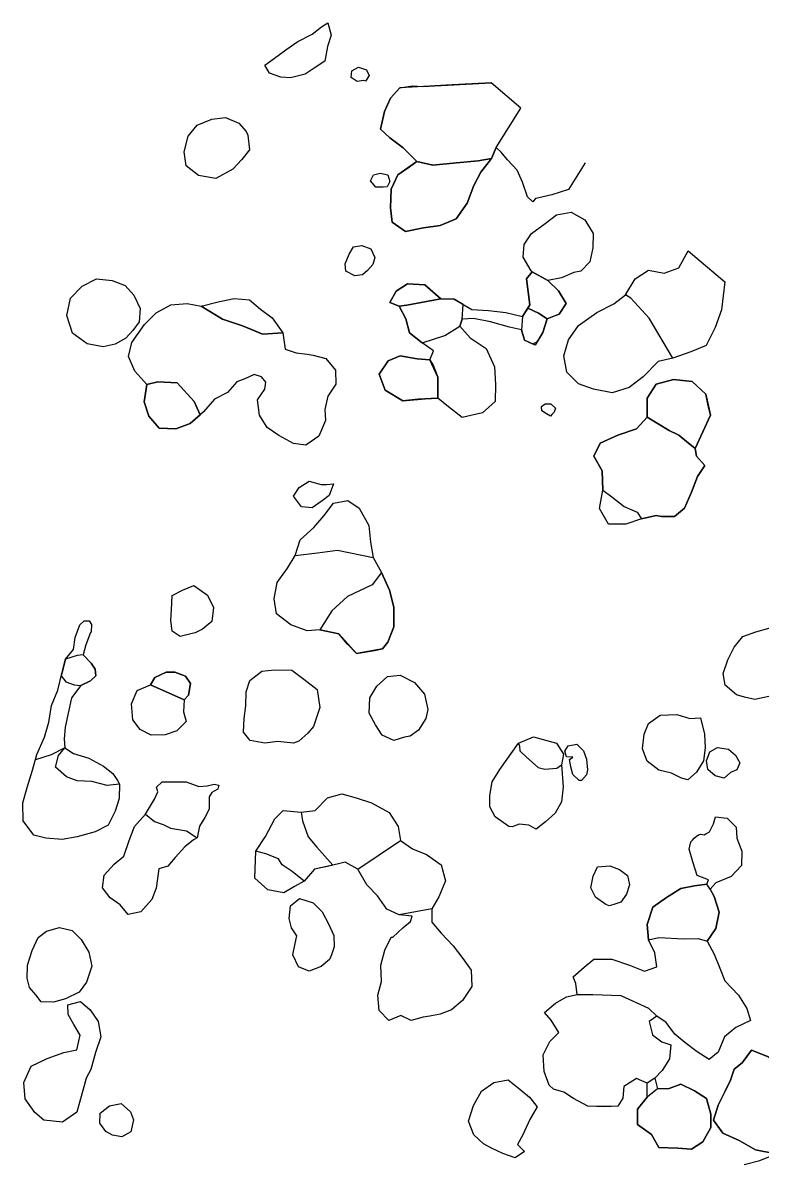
# Model space of a CAD drawing. Header units: metres. Extents: x 4462694 to 4462795, y 5794005 to 5794153.
# Drawn here: x 4462748.64 to 4462763.25, y 5794130.51 to 5794153 of the extents above; entities that cross this region are included whole.
import ezdxf

# ---------------------------------------------------------------- set-up
doc = ezdxf.new("R2010")
doc.units = ezdxf.units.M
doc.layers.add('Befunde', color=7, linetype='Continuous')

msp = doc.modelspace()

# ---------------------------------------------------------------- linework, layer by layer
at = {"layer": 'Befunde'}
for points, elevation in [([(4462757.895, 5794151.817), (4462757.124, 5794151.775), (4462756.68, 5794151.751), (4462756.091, 5794151.718), (4462755.904, 5794151.512), (4462755.791, 5794151.248), (4462755.706, 5794150.9), (4462755.894, 5794150.733), (4462756.157, 5794150.532), (4462756.429, 5794150.262), (4462756.746, 5794150.189), (4462757.212, 5794150.236), (4462757.639, 5794150.275), (4462757.903, 5794150.32), (4462757.996, 5794150.538), (4462758.484, 5794151.315)], 52.206), ([(4462756.429, 5794150.262), (4462756.054, 5794149.997), (4462755.922, 5794149.718), (4462755.908, 5794149.35), (4462755.94, 5794149.066), (4462756.202, 5794148.882), (4462756.56, 5794148.949), (4462756.888, 5794148.998), (4462757.203, 5794149.128), (4462757.422, 5794149.436), (4462757.554, 5794149.791), (4462757.693, 5794150.051), (4462757.903, 5794150.32), (4462757.639, 5794150.275), (4462757.212, 5794150.236), (4462756.746, 5794150.189)], 51.847), ([(4462761.02, 5794147.166), (4462760.657, 5794147.561), (4462760.548, 5794147.628), (4462760.742, 5794147.942), (4462761.008, 5794148.114), (4462761.315, 5794148.058), (4462761.606, 5794148.163), (4462761.789, 5794148.5), (4462762.513, 5794147.883), (4462762.448, 5794147.332), (4462762.32, 5794146.982), (4462762.144, 5794146.624), (4462761.841, 5794146.5), (4462761.483, 5794146.373)], 51.822), ([(4462758.62, 5794147.362), (4462758.831, 5794147.265), (4462759.005, 5794147.152), (4462759.117, 5794147.197), (4462759.239, 5794147.246), (4462759.379, 5794147.457), (4462759.228, 5794147.709), (4462759.015, 5794147.912), (4462758.706, 5794148.08), (4462758.706, 5794148.08), (4462758.597, 5794147.941), (4462758.663, 5794147.429)], 51.799), ([(4462756.078, 5794147.407), (4462756.23, 5794147.424), (4462756.23, 5794147.424), (4462756.898, 5794147.549), (4462756.584, 5794147.825), (4462756.242, 5794147.842), (4462756.016, 5794147.697), (4462755.892, 5794147.473)], 51.778), ([(4462752.165, 5794147.406), (4462752.502, 5794147.49), (4462752.815, 5794147.555), (4462753.122, 5794147.529), (4462753.334, 5794147.346), (4462753.57, 5794147.172), (4462753.781, 5794146.879), (4462753.378, 5794146.85), (4462753.193, 5794146.928), (4462752.981, 5794147.016), (4462752.585, 5794147.15)], 51.688), ([(4462756.529, 5794146.677), (4462756.98, 5794146.825), (4462757.275, 5794147.011), (4462757.32, 5794147.145), (4462757.345, 5794147.437), (4462757.164, 5794147.545), (4462756.898, 5794147.549), (4462756.23, 5794147.424), (4462756.23, 5794147.424), (4462756.078, 5794147.407), (4462756.212, 5794147.152), (4462756.285, 5794146.874)], 51.787), ([(4462758.517, 5794147.198), (4462758.495, 5794146.939), (4462758.555, 5794146.732), (4462758.71, 5794146.66), (4462758.762, 5794146.677), (4462758.799, 5794146.692), (4462758.842, 5794146.76), (4462758.918, 5794146.884), (4462759.005, 5794147.152), (4462758.831, 5794147.265), (4462758.62, 5794147.362), (4462758.517, 5794147.198)], 51.799), ([(4462756.681, 5794146.341), (4462756.431, 5794146.366), (4462756.098, 5794146.424), (4462755.859, 5794146.322), (4462755.681, 5794146.059), (4462755.804, 5794145.743), (4462756.15, 5794145.533), (4462756.591, 5794145.575), (4462756.844, 5794145.588), (4462756.84, 5794145.803), (4462756.84, 5794146.002)], 51.771), ([(4462751.094, 5794145.856), (4462751.041, 5794145.513), (4462751.132, 5794145.228), (4462751.335, 5794144.992), (4462751.666, 5794144.979), (4462751.944, 5794145.085), (4462752.142, 5794145.256), (4462752.026, 5794145.519), (4462751.69, 5794145.886), (4462751.31, 5794145.909)], 51.688), ([(4462760.979, 5794145.213), (4462761.413, 5794144.95), (4462761.519, 5794144.898), (4462761.607, 5794144.855), (4462761.756, 5794144.73), (4462761.926, 5794144.59), (4462761.926, 5794144.59), (4462761.926, 5794144.59), (4462762.228, 5794145.252), (4462762.181, 5794145.465), (4462762.138, 5794145.665), (4462761.869, 5794145.917), (4462761.502, 5794145.954), (4462761.154, 5794145.865), (4462760.98, 5794145.586)], 51.718), ([(4462760.865, 5794143.204), (4462761.158, 5794143.27), (4462761.263, 5794143.25), (4462761.517, 5794143.25), (4462761.715, 5794143.413), (4462761.856, 5794143.725), (4462761.975, 5794144.036), (4462762.119, 5794144.252), (4462761.955, 5794144.44), (4462761.926, 5794144.59), (4462761.756, 5794144.73), (4462761.607, 5794144.855), (4462761.413, 5794144.95), (4462760.979, 5794145.213), (4462760.979, 5794145.213), (4462760.766, 5794144.98), (4462760.402, 5794144.853), (4462760.051, 5794144.697), (4462759.926, 5794144.437), (4462760.089, 5794144.15), (4462760.106, 5794143.765), (4462760.279, 5794143.633), (4462760.527, 5794143.447), (4462760.784, 5794143.332)], 51.718), ([(4462755.057, 5794141.667), (4462755.057, 5794141.667), (4462754.748, 5794141.385), (4462754.512, 5794141.011), (4462754.26, 5794140.989), (4462753.939, 5794141.104), (4462753.651, 5794141.321), (4462753.607, 5794141.619), (4462753.665, 5794141.945), (4462753.869, 5794142.228), (4462754.023, 5794142.479), (4462754.461, 5794142.531), (4462754.86, 5794142.579), (4462755.566, 5794142.435), (4462755.73, 5794142.141), (4462755.546, 5794141.895)], 51.742), ([(4462754.512, 5794141.011), (4462754.886, 5794140.932), (4462755.233, 5794140.537), (4462755.588, 5794140.602), (4462755.746, 5794140.631), (4462755.857, 5794140.766), (4462755.975, 5794141.068), (4462755.97, 5794141.458), (4462755.889, 5794141.795), (4462755.73, 5794142.141), (4462755.546, 5794141.895), (4462755.057, 5794141.667), (4462754.748, 5794141.385)], 51.74), ([(4462749.83, 5794140.516), (4462749.717, 5794140.5), (4462749.485, 5794140.429), (4462749.463, 5794140.346), (4462749.417, 5794140.174), (4462749.4, 5794140.101), (4462749.491, 5794139.98), (4462749.657, 5794139.92), (4462749.785, 5794139.907), (4462749.978, 5794140.003), (4462750.086, 5794140.101), (4462750.07, 5794140.231), (4462749.99, 5794140.349)], 51.834), ([(4462754.451, 5794136.711), (4462754.764, 5794136.355), (4462754.405, 5794136.279), (4462754.201, 5794136.043), (4462753.96, 5794136.232), (4462753.763, 5794136.367), (4462753.693, 5794136.482), (4462753.445, 5794136.581), (4462753.246, 5794136.633), (4462753.434, 5794136.924), (4462753.622, 5794137.27), (4462753.785, 5794137.439), (4462754.141, 5794137.407), (4462754.168, 5794137.235), (4462754.278, 5794136.917)], 51.742), ([(4462756.101, 5794136.847), (4462756.338, 5794136.681), (4462756.616, 5794136.567), (4462756.906, 5794136.362), (4462756.996, 5794136.047), (4462756.862, 5794135.732), (4462756.725, 5794135.492), (4462756.079, 5794135.375), (4462755.834, 5794135.486), (4462755.652, 5794135.75), (4462755.439, 5794135.971), (4462755.26, 5794136.279)], 51.718), ([(4462762.166, 5794134.858), (4462762.334, 5794135.107), (4462762.403, 5794135.432), (4462762.306, 5794135.737), (4462762.227, 5794135.882), (4462762.159, 5794135.979), (4462761.916, 5794135.95), (4462761.641, 5794135.895), (4462761.361, 5794135.72), (4462761.091, 5794135.526), (4462760.978, 5794135.188), (4462761.007, 5794134.881), (4462761.211, 5794134.925), (4462761.706, 5794134.905), (4462761.989, 5794134.908)], -0.008), ([(4462761.002, 5794133.53), (4462761.172, 5794133.377), (4462761.02, 5794133.268), (4462761.087, 5794133.007), (4462761.269, 5794132.867), (4462761.446, 5794132.807), (4462761.423, 5794132.531), (4462761.275, 5794132.3), (4462761.128, 5794132.151), (4462760.979, 5794132.048), (4462760.769, 5794132.14), (4462760.515, 5794131.985), (4462760.497, 5794131.756), (4462760.401, 5794131.593), (4462760.067, 5794131.586), (4462759.807, 5794131.596), (4462759.522, 5794131.748), (4462759.33, 5794131.871), (4462759.131, 5794131.93), (4462759.045, 5794132.008), (4462758.943, 5794132.281), (4462758.924, 5794132.61), (4462759.055, 5794132.875), (4462759.23, 5794133.054), (4462759.081, 5794133.297), (4462758.95, 5794133.449), (4462759.17, 5794133.629), (4462759.385, 5794133.757), (4462759.598, 5794133.8), (4462759.902, 5794133.802), (4462760.459, 5794133.78)], -0.008), ([(4462764.179, 5794130.829), (4462764.208, 5794131.161), (4462764.227, 5794131.441), (4462764.254, 5794131.805), (4462764.232, 5794132.005), (4462764.059, 5794132.15), (4462763.858, 5794132.245), (4462763.619, 5794132.37), (4462763.359, 5794132.579), (4462763.041, 5794132.699), (4462762.857, 5794132.45), (4462762.699, 5794132.326), (4462762.627, 5794132.109), (4462762.522, 5794131.889), (4462762.381, 5794131.615), (4462762.287, 5794131.321), (4462762.476, 5794131.064), (4462762.797, 5794130.915), (4462763.118, 5794130.735), (4462763.487, 5794130.663), (4462763.665, 5794130.671), (4462763.955, 5794130.712)], 51.597), ([(4462761.18, 5794131.937), (4462760.978, 5794131.774), (4462760.786, 5794131.533), (4462760.787, 5794131.235), (4462761.064, 5794131.037), (4462761.211, 5794130.777), (4462761.584, 5794130.763), (4462761.854, 5794130.744), (4462762.081, 5794130.893), (4462762.237, 5794131.173), (4462762.239, 5794131.435), (4462762.149, 5794131.745), (4462761.915, 5794131.9), (4462761.643, 5794132.03), (4462761.411, 5794131.943)], 51.611)]:
    msp.add_lwpolyline(points, close=True, dxfattribs=dict(at, elevation=elevation))
for points, elevation in [([(4462752.165, 5794147.406), (4462752.585, 5794147.15), (4462752.981, 5794147.016), (4462753.378, 5794146.85), (4462753.781, 5794146.879)], 51.701), ([(4462756.681, 5794146.341), (4462756.75, 5794146.236), (4462756.84, 5794146.002), (4462756.84, 5794145.803), (4462756.844, 5794145.588)], 51.771), ([(4462751.094, 5794145.856), (4462751.31, 5794145.909), (4462751.69, 5794145.886), (4462752.026, 5794145.519), (4462752.026, 5794145.519), (4462752.142, 5794145.256)], 51.714), ([(4462760.979, 5794145.213), (4462760.979, 5794145.213), (4462761.413, 5794144.95), (4462761.607, 5794144.855), (4462761.926, 5794144.59)], 51.799), ([(4462751.832, 5794139.627), (4462751.915, 5794139.717), (4462751.915, 5794139.717), (4462751.953, 5794139.946), (4462751.858, 5794140.093), (4462751.644, 5794140.173), (4462751.474, 5794140.173), (4462751.246, 5794140.068), (4462751.161, 5794139.921)], 51.786), ([(4462751.161, 5794139.921), (4462751.246, 5794140.068), (4462751.474, 5794140.173), (4462751.644, 5794140.173), (4462751.858, 5794140.093), (4462751.953, 5794139.946), (4462751.915, 5794139.717), (4462751.832, 5794139.627), (4462751.832, 5794139.627), (4462751.161, 5794139.921)], 51.786), ([(4462758.437, 5794138.766), (4462758.454, 5794138.706), (4462758.46, 5794138.617), (4462758.596, 5794138.49), (4462758.825, 5794138.29), (4462758.958, 5794138.252), (4462759.192, 5794138.276), (4462759.287, 5794138.341)], 51.725), ([(4462749.471, 5794138.679), (4462749.197, 5794138.535), (4462748.892, 5794138.442)], 51.78), ([(4462750.549, 5794137.96), (4462750.31, 5794137.933), (4462750.001, 5794138.01), (4462749.714, 5794138.026), (4462749.502, 5794138.104), (4462749.283, 5794138.294), (4462749.348, 5794138.525), (4462749.471, 5794138.679)], 51.78), ([(4462751.067, 5794137.363), (4462751.241, 5794137.221), (4462751.415, 5794137.159), (4462751.558, 5794137.092), (4462751.876, 5794137.033), (4462752.087, 5794136.901)], 51.779)]:
    msp.add_lwpolyline(points, dxfattribs=dict(at, elevation=elevation))
for points in [[(4462754.667, 5794153.004, 51.906), (4462754.733, 5794152.759, 51.891), (4462754.664, 5794152.538, 51.891), (4462754.606, 5794152.247, 51.851), (4462754.396, 5794152.104, 51.855), (4462754.219, 5794151.986, 51.866), (4462753.933, 5794151.915, 51.849), (4462753.738, 5794151.926, 51.857), (4462753.518, 5794152.011, 51.866), (4462753.426, 5794152.169, 51.885), (4462753.615, 5794152.304, 51.889), (4462753.836, 5794152.467, 51.899), (4462754.075, 5794152.632, 51.899), (4462754.357, 5794152.776, 51.899), (4462754.54, 5794152.922, 51.899)], [(4462755.377, 5794151.861, 51.827), (4462755.248, 5794151.844, 51.827), (4462755.131, 5794151.922, 51.845), (4462755.141, 5794152.053, 51.845), (4462755.275, 5794152.128, 51.863), (4462755.429, 5794152.072, 51.848), (4462755.483, 5794151.964, 51.831), (4462755.415, 5794151.851, 51.831)], [(4462753.084, 5794150.783, 51.827), (4462753.119, 5794150.494, 51.829), (4462752.968, 5794150.304, 51.825), (4462752.79, 5794150.108, 51.835), (4462752.452, 5794149.928, 51.811), (4462752.112, 5794149.988, 51.811), (4462751.869, 5794150.18, 51.81), (4462751.829, 5794150.454, 51.81), (4462751.905, 5794150.764, 51.856), (4462752.084, 5794150.98, 51.85), (4462752.378, 5794151.1, 51.866), (4462752.648, 5794151.13, 51.88), (4462752.909, 5794151.017, 51.865), (4462753.057, 5794150.858, 51.84)], [(4462755.764, 5794149.755, 51.821), (4462755.618, 5794149.757, 51.821), (4462755.511, 5794149.883, 51.802), (4462755.572, 5794150.002, 51.823), (4462755.705, 5794150.034, 51.824), (4462755.853, 5794149.998, 51.824), (4462755.896, 5794149.867, 51.849), (4462755.839, 5794149.759, 51.85)], [(4462759.531, 5794148.07, 51.8), (4462759.288, 5794147.964, 51.787), (4462759.015, 5794147.912, 51.787), (4462758.706, 5794148.08, 51.799), (4462758.687, 5794148.1, 51.788), (4462758.531, 5794148.37, 51.782), (4462758.545, 5794148.625, 51.781), (4462758.695, 5794148.841, 51.784), (4462758.964, 5794149.04, 51.783), (4462759.188, 5794149.211, 51.817), (4462759.478, 5794149.259, 51.817), (4462759.748, 5794149.111, 51.796), (4462759.911, 5794148.837, 51.797), (4462759.902, 5794148.557, 51.811), (4462759.845, 5794148.281, 51.77), (4462759.67, 5794148.094, 51.785)], [(4462759.531, 5794148.07, 51.8), (4462759.288, 5794147.964, 51.787), (4462759.015, 5794147.912, 51.787), (4462758.706, 5794148.08, 51.799), (4462758.687, 5794148.1, 51.788), (4462758.531, 5794148.37, 51.782), (4462758.545, 5794148.625, 51.781), (4462758.695, 5794148.841, 51.784), (4462758.964, 5794149.04, 51.783), (4462759.188, 5794149.211, 51.817), (4462759.478, 5794149.259, 51.817), (4462759.748, 5794149.111, 51.796), (4462759.911, 5794148.837, 51.797), (4462759.902, 5794148.557, 51.811), (4462759.845, 5794148.281, 51.77), (4462759.67, 5794148.094, 51.785)], [(4462755.35, 5794148.022, 51.785), (4462755.2, 5794148.002, 51.802), (4462755.023, 5794148.095, 51.79), (4462755.01, 5794148.241, 51.812), (4462755.089, 5794148.428, 51.809), (4462755.176, 5794148.573, 51.792), (4462755.337, 5794148.6, 51.774), (4462755.517, 5794148.538, 51.791), (4462755.598, 5794148.364, 51.792), (4462755.56, 5794148.225, 51.781), (4462755.453, 5794148.11, 51.818)], [(4462750.677, 5794146.774, 51.697), (4462750.463, 5794146.654, 51.697), (4462750.228, 5794146.599, 51.697), (4462749.914, 5794146.661, 51.733), (4462749.623, 5794146.869, 51.732), (4462749.511, 5794147.22, 51.73), (4462749.582, 5794147.562, 51.739), (4462749.811, 5794147.8, 51.767), (4462750.096, 5794147.945, 51.764), (4462750.405, 5794147.91, 51.736), (4462750.664, 5794147.812, 51.729), (4462750.837, 5794147.619, 51.73), (4462750.959, 5794147.359, 51.67), (4462750.94, 5794147.095, 51.688), (4462750.811, 5794146.922, 51.7)], [(4462759.015, 5794147.912, 51.787), (4462759.228, 5794147.709, 51.779), (4462759.379, 5794147.457, 51.81), (4462759.239, 5794147.246, 51.796), (4462759.005, 5794147.152, 51.796), (4462758.918, 5794146.884, 51.797), (4462758.764, 5794146.635, 51.798), (4462758.555, 5794146.732, 51.797), (4462758.495, 5794146.939, 51.799), (4462758.261, 5794146.992, 51.799), (4462757.884, 5794147.096, 51.799), (4462757.547, 5794147.158, 51.795), (4462757.32, 5794147.145, 51.781), (4462757.275, 5794147.011, 51.793), (4462757.482, 5794146.779, 51.798), (4462757.794, 5794146.568, 51.791), (4462757.96, 5794146.203, 51.794), (4462757.984, 5794145.853, 51.796), (4462757.974, 5794145.517, 51.811), (4462757.725, 5794145.297, 51.823), (4462757.322, 5794145.204, 51.8), (4462757.053, 5794145.417, 51.768), (4462756.844, 5794145.588, 51.76), (4462756.453, 5794145.569, 51.771), (4462756.15, 5794145.533, 51.766), (4462755.804, 5794145.743, 51.783), (4462755.681, 5794146.059, 51.759), (4462755.859, 5794146.322, 51.776), (4462756.098, 5794146.424, 51.787), (4462756.431, 5794146.366, 51.788), (4462756.681, 5794146.341, 51.771), (4462756.756, 5794146.524, 51.801), (4462756.529, 5794146.677, 51.787), (4462756.285, 5794146.874, 51.793), (4462756.212, 5794147.152, 51.799), (4462756.078, 5794147.407, 51.798), (4462755.892, 5794147.473, 51.8), (4462756.016, 5794147.697, 51.8), (4462756.242, 5794147.842, 51.789), (4462756.584, 5794147.825, 51.792), (4462756.898, 5794147.549, 51.778), (4462757.164, 5794147.545, 51.753), (4462757.516, 5794147.335, 51.773), (4462757.845, 5794147.319, 51.777), (4462758.185, 5794147.279, 51.799), (4462758.517, 5794147.198, 51.799), (4462758.663, 5794147.429, 51.813), (4462758.597, 5794147.941, 51.798), (4462758.706, 5794148.08, 51.787)], [(4462754.376, 5794146.438, 51.729), (4462754.626, 5794146.367, 51.753), (4462754.819, 5794146.141, 51.695), (4462754.823, 5794145.862, 51.719), (4462754.666, 5794145.626, 51.732), (4462754.608, 5794145.364, 51.719), (4462754.623, 5794145.143, 51.717), (4462754.489, 5794144.837, 51.705), (4462754.236, 5794144.656, 51.683), (4462753.99, 5794144.691, 51.669), (4462753.699, 5794144.849, 51.697), (4462753.469, 5794145.006, 51.695), (4462753.318, 5794145.25, 51.703), (4462753.279, 5794145.552, 51.706), (4462753.421, 5794145.765, 51.694), (4462753.44, 5794145.904, 51.693), (4462753.355, 5794146.007, 51.71), (4462753.211, 5794146.056, 51.688), (4462753.026, 5794145.967, 51.659), (4462752.871, 5794145.909, 51.652), (4462752.687, 5794145.7, 51.686), (4462752.425, 5794145.563, 51.697), (4462752.208, 5794145.313, 51.727), (4462751.944, 5794145.085, 51.713), (4462751.666, 5794144.979, 51.713), (4462751.335, 5794144.992, 51.707), (4462751.132, 5794145.228, 51.704), (4462751.041, 5794145.513, 51.71), (4462751.094, 5794145.856, 51.714), (4462750.856, 5794146.116, 51.712), (4462750.727, 5794146.41, 51.694), (4462750.795, 5794146.685, 51.693), (4462751.042, 5794147.039, 51.692), (4462751.277, 5794147.273, 51.681), (4462751.566, 5794147.432, 51.681), (4462751.889, 5794147.455, 51.681), (4462752.165, 5794147.406, 51.695), (4462752.502, 5794147.49, 51.709), (4462752.815, 5794147.555, 51.709), (4462753.122, 5794147.529, 51.726), (4462753.334, 5794147.346, 51.728), (4462753.57, 5794147.172, 51.727), (4462753.781, 5794146.879, 51.7), (4462753.826, 5794146.555, 51.713), (4462754.043, 5794146.48, 51.718), (4462754.261, 5794146.453, 51.734)], [(4462761.158, 5794143.27, 51.747), (4462760.865, 5794143.204, 51.718), (4462760.558, 5794143.096, 51.737), (4462760.214, 5794143.099, 51.786), (4462760.035, 5794143.406, 51.804), (4462760.106, 5794143.765, 51.802), (4462760.089, 5794144.15, 51.773), (4462759.926, 5794144.437, 51.819), (4462760.051, 5794144.697, 51.819), (4462760.402, 5794144.853, 51.813), (4462760.766, 5794144.98, 51.813), (4462760.979, 5794145.213, 51.799), (4462760.98, 5794145.586, 51.796), (4462761.154, 5794145.865, 51.808), (4462761.502, 5794145.954, 51.818), (4462761.869, 5794145.917, 51.794), (4462762.138, 5794145.665, 51.795), (4462762.228, 5794145.252, 51.778), (4462761.926, 5794144.59, 51.776), (4462761.926, 5794144.59, 51.776), (4462761.955, 5794144.44, 51.766), (4462762.119, 5794144.252, 51.748), (4462761.975, 5794144.036, 51.75), (4462761.856, 5794143.725, 51.767), (4462761.715, 5794143.413, 51.769), (4462761.517, 5794143.25, 51.779), (4462761.263, 5794143.25, 51.773)], [(4462759.066, 5794145.233, 51.805), (4462758.992, 5794145.274, 51.798), (4462758.896, 5794145.335, 51.798), (4462758.891, 5794145.419, 51.806), (4462758.966, 5794145.472, 51.79), (4462759.072, 5794145.474, 51.807), (4462759.167, 5794145.391, 51.819), (4462759.14, 5794145.307, 51.82), (4462759.097, 5794145.263, 51.82)], [(4462754.783, 5794143.891, 51.686), (4462754.694, 5794143.665, 51.718), (4462754.559, 5794143.554, 51.732), (4462754.357, 5794143.418, 51.69), (4462754.147, 5794143.44, 51.706), (4462753.992, 5794143.649, 51.686), (4462754.102, 5794143.818, 51.66), (4462754.298, 5794143.947, 51.669), (4462754.537, 5794143.88, 51.692), (4462754.642, 5794143.879, 51.709)], [(4462755.746, 5794140.631, 51.698), (4462755.233, 5794140.537, 51.701), (4462755.055, 5794140.726, 51.719), (4462754.886, 5794140.932, 51.741), (4462754.512, 5794141.011, 51.74), (4462754.26, 5794140.989, 51.737), (4462753.939, 5794141.104, 51.719), (4462753.651, 5794141.321, 51.728), (4462753.607, 5794141.619, 51.741), (4462753.665, 5794141.945, 51.739), (4462753.869, 5794142.228, 51.759), (4462754.023, 5794142.479, 51.777), (4462754.124, 5794142.784, 51.791), (4462754.391, 5794143.033, 51.749), (4462754.595, 5794143.267, 51.721), (4462754.779, 5794143.512, 51.719), (4462755.066, 5794143.563, 51.737), (4462755.284, 5794143.413, 51.717), (4462755.477, 5794143.072, 51.737), (4462755.51, 5794142.738, 51.73), (4462755.566, 5794142.435, 51.722), (4462755.73, 5794142.141, 51.745), (4462755.889, 5794141.795, 51.758), (4462755.97, 5794141.458, 51.736), (4462755.975, 5794141.068, 51.732), (4462755.857, 5794140.766, 51.739)], [(4462751.959, 5794140.929, 51.821), (4462751.75, 5794140.879, 51.831), (4462751.591, 5794140.98, 51.852), (4462751.563, 5794141.2, 51.852), (4462751.581, 5794141.405, 51.852), (4462751.59, 5794141.686, 51.84), (4462751.794, 5794141.794, 51.797), (4462752.02, 5794141.882, 51.764), (4462752.293, 5794141.69, 51.74), (4462752.406, 5794141.446, 51.745), (4462752.375, 5794141.174, 51.745), (4462752.189, 5794141.018, 51.774), (4462752.047, 5794140.947, 51.822)], [(4462750.549, 5794137.96, 51.78), (4462750.546, 5794137.677, 51.822), (4462750.468, 5794137.427, 51.827), (4462750.327, 5794137.146, 51.81), (4462750.067, 5794137.014, 51.806), (4462749.717, 5794136.915, 51.8), (4462749.416, 5794136.863, 51.781), (4462749.098, 5794136.892, 51.796), (4462748.856, 5794136.949, 51.803), (4462748.646, 5794137.233, 51.791), (4462748.639, 5794137.59, 51.792), (4462748.725, 5794137.892, 51.792), (4462748.834, 5794138.234, 51.794), (4462748.919, 5794138.542, 51.822), (4462749.066, 5794138.884, 51.867), (4462749.154, 5794139.184, 51.851), (4462749.206, 5794139.512, 51.855), (4462749.334, 5794139.815, 51.863), (4462749.417, 5794140.174, 51.822), (4462749.485, 5794140.429, 51.833), (4462749.643, 5794140.621, 51.816), (4462749.676, 5794140.858, 51.827), (4462749.765, 5794141.107, 51.841), (4462749.853, 5794141.186, 51.842), (4462749.951, 5794141.188, 51.853), (4462749.998, 5794141.116, 51.855), (4462749.991, 5794140.961, 51.839), (4462749.977, 5794140.958, 51.839), (4462749.885, 5794140.714, 51.832), (4462749.83, 5794140.516, 51.834), (4462749.99, 5794140.349, 51.816), (4462750.07, 5794140.231, 51.852), (4462750.086, 5794140.101, 51.852), (4462749.978, 5794140.003, 51.859), (4462749.785, 5794139.907, 51.844), (4462749.599, 5794139.667, 51.844), (4462749.551, 5794139.418, 51.848), (4462749.479, 5794139.082, 51.815), (4462749.457, 5794138.857, 51.847), (4462749.471, 5794138.679, 51.839), (4462749.639, 5794138.565, 51.825), (4462749.946, 5794138.473, 51.826), (4462750.232, 5794138.317, 51.822), (4462750.419, 5794138.168, 51.812), (4462750.509, 5794138.033, 51.803)], [(4462762.747, 5794139.721, 51.718), (4462762.523, 5794139.915, 51.732), (4462762.481, 5794140.144, 51.736), (4462762.576, 5794140.413, 51.734), (4462762.699, 5794140.668, 51.749), (4462762.867, 5794140.873, 51.76), (4462763.127, 5794140.968, 51.759), (4462763.408, 5794141.05, 51.736), (4462763.68, 5794140.937, 51.741), (4462763.821, 5794140.732, 51.753), (4462763.998, 5794140.549, 51.738), (4462764.015, 5794140.292, 51.746), (4462763.888, 5794139.98, 51.752), (4462763.619, 5794139.784, 51.745), (4462763.382, 5794139.693, 51.705), (4462763.109, 5794139.63, 51.704), (4462762.901, 5794139.679, 51.716)], [(4462753.987, 5794138.768, 51.736), (4462753.682, 5794138.799, 51.752), (4462753.423, 5794138.768, 51.725), (4462753.13, 5794138.821, 51.732), (4462753.003, 5794138.984, 51.733), (4462753.017, 5794139.255, 51.767), (4462753.046, 5794139.509, 51.766), (4462753.054, 5794139.784, 51.765), (4462753.125, 5794140.008, 51.769), (4462753.363, 5794140.19, 51.753), (4462753.612, 5794140.219, 51.707), (4462753.958, 5794140.211, 51.739), (4462754.192, 5794140.031, 51.741), (4462754.459, 5794139.828, 51.722), (4462754.51, 5794139.473, 51.725), (4462754.384, 5794139.101, 51.706), (4462754.274, 5794138.969, 51.71), (4462754.096, 5794138.809, 51.711)], [(4462756.181, 5794138.888, 51.708), (4462755.973, 5794138.824, 51.719), (4462755.743, 5794138.927, 51.718), (4462755.61, 5794139.133, 51.73), (4462755.484, 5794139.358, 51.734), (4462755.498, 5794139.662, 51.713), (4462755.638, 5794139.896, 51.712), (4462755.845, 5794140.084, 51.721), (4462756.1, 5794140.112, 51.714), (4462756.38, 5794139.964, 51.704), (4462756.578, 5794139.738, 51.709), (4462756.647, 5794139.436, 51.715), (4462756.606, 5794139.256, 51.726), (4462756.463, 5794139.028, 51.728), (4462756.298, 5794138.909, 51.729)], [(4462751.686, 5794139.009, 51.796), (4462751.451, 5794138.934, 51.795), (4462751.175, 5794138.929, 51.836), (4462750.956, 5794139.039, 51.835), (4462750.816, 5794139.232, 51.834), (4462750.789, 5794139.548, 51.806), (4462750.897, 5794139.807, 51.805), (4462751.161, 5794139.921, 51.806), (4462751.161, 5794139.921, 51.806), (4462751.832, 5794139.627, 51.786), (4462751.832, 5794139.627, 51.786), (4462751.817, 5794139.386, 51.807), (4462751.865, 5794139.196, 51.789)], [(4462761.655, 5794138.08, 51.65), (4462761.459, 5794138.176, 51.643), (4462761.208, 5794138.238, 51.634), (4462760.976, 5794138.413, 51.646), (4462760.887, 5794138.656, 51.671), (4462760.921, 5794138.947, 51.678), (4462761.004, 5794139.154, 51.687), (4462761.238, 5794139.323, 51.707), (4462761.564, 5794139.332, 51.69), (4462761.822, 5794139.254, 51.661), (4462762.03, 5794139.271, 51.694), (4462762.114, 5794138.944, 51.661), (4462762.125, 5794138.673, 51.661), (4462762.094, 5794138.421, 51.643), (4462761.952, 5794138.193, 51.647), (4462761.781, 5794138.041, 51.621)], [(4462758.247, 5794137.122, 51.681), (4462757.978, 5794137.312, 51.697), (4462757.871, 5794137.512, 51.7), (4462757.867, 5794137.733, 51.709), (4462757.915, 5794138.005, 51.709), (4462758.069, 5794138.245, 51.727), (4462758.437, 5794138.766, 51.725), (4462758.73, 5794138.892, 51.734), (4462759.187, 5794138.768, -0.008), (4462759.328, 5794138.55, 51.712), (4462759.287, 5794138.341, 51.725), (4462759.321, 5794137.904, 51.714), (4462759.284, 5794137.607, 51.715), (4462759.161, 5794137.385, 51.712), (4462758.97, 5794137.213, 51.713), (4462758.784, 5794137.068, 51.697), (4462758.639, 5794137.15, 51.691), (4462758.451, 5794137.168, 51.701), (4462758.312, 5794137.113, 51.679)], [(4462759.635, 5794138.028, 51.672), (4462759.51, 5794138.151, 51.685), (4462759.472, 5794138.301, 51.688), (4462759.445, 5794138.448, 51.674), (4462759.508, 5794138.494, 51.685), (4462759.386, 5794138.498, 51.704), (4462759.352, 5794138.61, 51.708), (4462759.418, 5794138.717, 51.724), (4462759.587, 5794138.747, 51.712), (4462759.72, 5794138.615, 51.699), (4462759.78, 5794138.449, 51.677), (4462759.803, 5794138.243, 51.69), (4462759.779, 5794138.14, 51.668), (4462759.684, 5794138.032, 51.675)], [(4462762.503, 5794138.079, 51.673), (4462762.325, 5794138.126, 51.639), (4462762.176, 5794138.251, 51.652), (4462762.153, 5794138.418, 51.654), (4462762.217, 5794138.594, 51.66), (4462762.369, 5794138.686, 51.658), (4462762.589, 5794138.648, 51.673), (4462762.725, 5794138.53, 51.679), (4462762.808, 5794138.379, 51.668), (4462762.748, 5794138.243, 51.666), (4462762.626, 5794138.188, 51.677)], [(4462752.016, 5794136.861, 51.766), (4462751.839, 5794136.719, 51.771), (4462751.652, 5794136.509, 51.786), (4462751.505, 5794136.337, 51.783), (4462751.325, 5794136.282, 51.765), (4462751.276, 5794135.906, 51.744), (4462751.188, 5794135.682, 51.745), (4462750.97, 5794135.433, 51.75), (4462750.724, 5794135.386, 51.738), (4462750.564, 5794135.573, 51.715), (4462750.367, 5794135.715, 51.726), (4462750.213, 5794135.912, 51.721), (4462750.247, 5794136.157, 51.72), (4462750.448, 5794136.378, 51.74), (4462750.638, 5794136.537, 51.764), (4462750.743, 5794136.845, 51.792), (4462750.847, 5794137.122, 51.769), (4462751.067, 5794137.363, 51.779), (4462751.241, 5794137.661, 51.758), (4462751.31, 5794137.809, 51.765), (4462751.282, 5794137.902, 51.794), (4462751.392, 5794138.002, 51.815), (4462751.626, 5794138.005, 51.781), (4462751.87, 5794138.007, 51.782), (4462752.12, 5794137.911, 51.783), (4462752.28, 5794137.923, 51.785), (4462752.423, 5794137.958, 51.78), (4462752.514, 5794137.938, 51.78), (4462752.491, 5794137.862, 51.78), (4462752.421, 5794137.823, 51.78), (4462752.373, 5794137.792, 51.784), (4462752.324, 5794137.705, 51.766), (4462752.326, 5794137.462, 51.767), (4462752.235, 5794137.297, 51.789), (4462752.131, 5794137.128, 51.771), (4462752.087, 5794136.901, 51.772)], [(4462756.551, 5794133.352, 51.699), (4462756.317, 5794133.291, 51.713), (4462756.113, 5794133.388, 51.706), (4462755.871, 5794133.29, 51.724), (4462755.682, 5794133.484, 51.714), (4462755.657, 5794133.787, 51.7), (4462755.727, 5794134.056, 51.708), (4462755.716, 5794134.384, 51.703), (4462755.797, 5794134.676, 51.71), (4462755.921, 5794134.935, 51.695), (4462755.955, 5794134.935, 51.68), (4462756.148, 5794135.117, 51.708), (4462756.303, 5794135.247, 51.713), (4462756.337, 5794135.347, 51.704), (4462756.079, 5794135.375, 51.711), (4462755.834, 5794135.486, 51.713), (4462755.652, 5794135.75, 51.691), (4462755.439, 5794135.971, 51.719), (4462755.26, 5794136.279, 51.741), (4462755.012, 5794136.417, 51.704), (4462754.66, 5794136.329, 51.746), (4462754.405, 5794136.279, 51.746), (4462754.201, 5794136.043, 51.747), (4462754.011, 5794135.937, 51.756), (4462753.798, 5794135.812, 51.757), (4462753.481, 5794135.873, 51.742), (4462753.226, 5794136.099, 51.742), (4462753.246, 5794136.633, 51.742), (4462753.434, 5794136.924, 51.754), (4462753.622, 5794137.27, 51.755), (4462753.785, 5794137.439, 51.755), (4462754.141, 5794137.407, 51.754), (4462754.418, 5794137.441, 51.754), (4462754.66, 5794137.689, 51.734), (4462754.943, 5794137.77, 51.742), (4462755.231, 5794137.69, 51.732), (4462755.53, 5794137.588, 51.734), (4462755.877, 5794137.399, 51.737), (4462756.059, 5794137.121, 51.733), (4462756.101, 5794136.847, 51.718), (4462756.338, 5794136.681, 51.713), (4462756.616, 5794136.567, 51.715), (4462756.906, 5794136.362, 51.692), (4462756.996, 5794136.047, 51.677), (4462756.862, 5794135.732, 51.69), (4462756.725, 5794135.492, 51.693), (4462756.721, 5794135.231, 51.673), (4462756.909, 5794135.014, 51.677), (4462757.143, 5794134.762, 51.702), (4462757.335, 5794134.516, 51.673), (4462757.498, 5794134.282, 51.678), (4462757.514, 5794133.959, 51.671), (4462757.329, 5794133.683, 51.68), (4462757.11, 5794133.497, 51.684), (4462756.887, 5794133.416, 51.707), (4462756.685, 5794133.375, 51.718)], [(4462759.045, 5794132.008, 51.627), (4462758.943, 5794132.281, 51.65), (4462758.924, 5794132.61, 51.67), (4462759.055, 5794132.875, 51.652), (4462759.23, 5794133.054, 51.662), (4462759.081, 5794133.297, 51.661), (4462758.95, 5794133.449, 51.666), (4462759.17, 5794133.629, 51.648), (4462759.385, 5794133.757, 51.672), (4462759.598, 5794133.8, 51.672), (4462759.571, 5794134.021, 51.682), (4462759.516, 5794134.151, 51.701), (4462759.735, 5794134.339, 51.709), (4462759.922, 5794134.497, 51.729), (4462760.282, 5794134.499, 51.713), (4462760.631, 5794134.379, 51.68), (4462760.929, 5794134.264, 51.674), (4462761.171, 5794134.347, 51.687), (4462761.131, 5794134.622, 51.696), (4462761.007, 5794134.881, 51.692), (4462760.978, 5794135.188, 51.719), (4462761.091, 5794135.526, 51.709), (4462761.361, 5794135.72, 51.677), (4462761.641, 5794135.895, 51.673), (4462761.916, 5794135.95, 51.687), (4462762.159, 5794135.979, 51.697), (4462762.188, 5794136.07, 51.695), (4462761.964, 5794136.154, 51.678), (4462761.882, 5794136.421, 51.691), (4462761.806, 5794136.672, 51.676), (4462761.823, 5794136.735, 51.676), (4462761.841, 5794136.818, 51.689), (4462761.875, 5794136.852, 51.687), (4462761.906, 5794136.888, 51.68), (4462761.947, 5794136.927, 51.678), (4462761.991, 5794136.956, 51.68), (4462762.035, 5794136.971, 51.698), (4462762.104, 5794136.959, 51.687), (4462762.14, 5794136.974, 51.697), (4462762.211, 5794137.015, 51.696), (4462762.289, 5794137.172, 51.694), (4462762.328, 5794137.31, 51.692), (4462762.562, 5794137.286, 51.692), (4462762.74, 5794137.106, 51.671), (4462762.75, 5794136.889, 51.69), (4462762.853, 5794136.635, 51.693), (4462762.84, 5794136.354, 51.697), (4462762.641, 5794136.134, 51.701), (4462762.337, 5794136.007, 51.687), (4462762.227, 5794135.882, 51.698), (4462762.306, 5794135.737, 51.695), (4462762.403, 5794135.432, 51.699), (4462762.334, 5794135.107, 51.697), (4462762.166, 5794134.858, 51.702), (4462762.303, 5794134.6, 51.688), (4462762.416, 5794134.322, 51.686), (4462762.516, 5794134.071, 51.672), (4462762.783, 5794133.791, 51.657), (4462762.95, 5794133.528, 51.643), (4462763.019, 5794133.285, 51.642), (4462762.728, 5794133.151, 51.647), (4462762.51, 5794132.963, 51.641), (4462762.38, 5794132.66, 51.634), (4462762.205, 5794132.519, 51.627), (4462761.965, 5794132.671, 51.624), (4462761.725, 5794132.852, 51.62), (4462761.526, 5794133.016, 51.624), (4462761.357, 5794133.248, 51.637), (4462761.172, 5794133.377, 51.646), (4462761.02, 5794133.268, 51.642), (4462761.087, 5794133.007, 51.631), (4462761.269, 5794132.867, 51.629), (4462761.446, 5794132.807, 51.618), (4462761.423, 5794132.531, 51.607), (4462761.275, 5794132.3, 51.608), (4462761.128, 5794132.151, 51.613), (4462761.18, 5794131.937, 51.611), (4462761.411, 5794131.943, 51.61), (4462761.643, 5794132.03, 51.606), (4462761.915, 5794131.9, 51.589), (4462762.149, 5794131.745, 51.606), (4462762.239, 5794131.435, 51.59), (4462762.237, 5794131.173, 51.584), (4462762.081, 5794130.893, 51.567), (4462761.854, 5794130.744, 51.58), (4462761.584, 5794130.763, 51.582), (4462761.211, 5794130.777, 51.588), (4462761.064, 5794131.037, 51.598), (4462760.787, 5794131.235, 51.597), (4462760.786, 5794131.533, 51.603), (4462760.978, 5794131.774, 51.604), (4462760.979, 5794132.048, 51.619), (4462760.769, 5794132.14, 51.604), (4462760.515, 5794131.985, 51.616), (4462760.497, 5794131.756, 51.611), (4462760.401, 5794131.593, 51.619), (4462760.141, 5794131.583, 51.62), (4462759.807, 5794131.596, 51.63), (4462759.522, 5794131.748, 51.656), (4462759.33, 5794131.871, 51.652), (4462759.131, 5794131.93, 51.66)], [(4462760.159, 5794135.581, 51.713), (4462759.96, 5794135.725, 51.728), (4462759.865, 5794135.913, 51.725), (4462759.91, 5794136.141, 51.714), (4462759.998, 5794136.324, 51.7), (4462760.238, 5794136.346, 51.699), (4462760.429, 5794136.274, 51.712), (4462760.591, 5794136.152, 51.713), (4462760.632, 5794135.966, 51.7), (4462760.571, 5794135.786, 51.695), (4462760.458, 5794135.626, 51.699), (4462760.321, 5794135.579, 51.708), (4462760.228, 5794135.555, 51.708)], [(4462748.896, 5794133.794, 51.759), (4462748.772, 5794133.94, 51.792), (4462748.729, 5794134.126, 51.794), (4462748.733, 5794134.379, 51.798), (4462748.822, 5794134.669, 51.797), (4462748.945, 5794134.927, 51.794), (4462749.11, 5794135.051, 51.793), (4462749.364, 5794135.123, 51.772), (4462749.616, 5794135.066, 51.74), (4462749.79, 5794134.886, 51.73), (4462749.946, 5794134.638, 51.731), (4462750.007, 5794134.361, 51.733), (4462749.898, 5794134.044, 51.723), (4462749.752, 5794133.845, 51.768), (4462749.483, 5794133.715, 51.761), (4462749.244, 5794133.649, 51.775), (4462749.001, 5794133.658, 51.777)], [(4462749.858, 5794132.025, 51.824), (4462749.782, 5794131.739, 51.827), (4462749.706, 5794131.478, 51.83), (4462749.424, 5794131.276, 51.822), (4462749.055, 5794131.317, 51.814), (4462748.879, 5794131.469, 51.818), (4462748.684, 5794131.74, 51.837), (4462748.66, 5794132.064, 51.83), (4462748.802, 5794132.385, 51.819), (4462749.123, 5794132.534, 51.797), (4462749.453, 5794132.657, 51.793), (4462749.709, 5794132.711, 51.816), (4462749.775, 5794133.001, 51.808), (4462749.648, 5794133.212, 51.826), (4462749.533, 5794133.405, 51.809), (4462749.528, 5794133.598, 51.779), (4462749.782, 5794133.665, 51.778), (4462749.97, 5794133.5, 51.799), (4462750.127, 5794133.267, 51.811), (4462750.182, 5794132.967, 51.785), (4462750.078, 5794132.654, 51.789), (4462749.983, 5794132.323, 51.823), (4462749.895, 5794132.151, 51.822)], [(4462757.745, 5794130.853, 51.654), (4462757.555, 5794131.031, 51.656), (4462757.446, 5794131.3, 51.671), (4462757.544, 5794131.609, 51.668), (4462757.703, 5794131.891, 51.658), (4462757.949, 5794132.064, 51.645), (4462758.231, 5794132.116, 51.646), (4462758.463, 5794131.932, 51.653), (4462758.652, 5794131.774, 51.658), (4462758.802, 5794131.58, 51.652), (4462758.66, 5794131.331, 51.646), (4462758.521, 5794131.028, 51.63), (4462758.417, 5794130.84, 51.649), (4462758.557, 5794130.7, 51.647), (4462758.367, 5794130.574, 51.649), (4462758.126, 5794130.66, 51.657), (4462757.902, 5794130.767, 51.646)], [(4462750.281, 5794131.097, 51.789), (4462750.159, 5794131.26, 51.804), (4462750.17, 5794131.458, 51.832), (4462750.355, 5794131.604, 51.83), (4462750.586, 5794131.649, 51.808), (4462750.766, 5794131.481, 51.808), (4462750.828, 5794131.328, 51.809), (4462750.776, 5794131.086, 51.806), (4462750.594, 5794130.989, 51.808), (4462750.411, 5794131.022, 51.809)]]:
    msp.add_polyline3d(points, close=True, dxfattribs=at)
for points in [[(4462759.753, 5794150.234, 52.206), (4462759.424, 5794149.709, 51.835), (4462759.094, 5794149.606, 51.829), (4462758.838, 5794149.545, 51.813), (4462758.773, 5794149.529, 51.812), (4462758.721, 5794149.463, 51.818), (4462758.613, 5794149.565, 51.83), (4462758.517, 5794149.856, 51.86), (4462758.409, 5794150.091, 51.86), (4462758.217, 5794150.297, 51.867), (4462758.095, 5794150.45, 51.882), (4462757.996, 5794150.538, 51.892), (4462757.903, 5794150.32, 51.893), (4462757.693, 5794150.051, 51.864), (4462757.554, 5794149.791, 51.829), (4462757.422, 5794149.436, 51.822), (4462757.203, 5794149.128, 51.817), (4462756.888, 5794148.998, 51.828), (4462756.56, 5794148.949, 51.801), (4462756.202, 5794148.882, 51.8), (4462755.94, 5794149.066, 51.818), (4462755.908, 5794149.35, 51.838), (4462755.922, 5794149.718, 51.838), (4462756.054, 5794149.997, 51.838), (4462756.281, 5794150.159, 51.848), (4462756.429, 5794150.262, 51.847), (4462756.157, 5794150.532, 51.851), (4462755.894, 5794150.733, 51.834), (4462755.706, 5794150.9, 51.818), (4462755.791, 5794151.248, 51.852), (4462755.904, 5794151.512, 51.861), (4462756.091, 5794151.718, 51.874), (4462756.34, 5794151.756, 51.872), (4462756.538, 5794151.744, 51.881), (4462757.895, 5794151.817, 52.206)], [(4462762.513, 5794147.883, 51.922), (4462762.448, 5794147.332, 51.789), (4462762.32, 5794146.982, 51.795), (4462762.144, 5794146.624, 51.796), (4462761.841, 5794146.5, 51.796), (4462761.483, 5794146.373, 51.814), (4462761.194, 5794146.311, 51.822), (4462760.903, 5794146.01, 51.823), (4462760.626, 5794145.795, 51.841), (4462760.29, 5794145.692, 51.841), (4462759.919, 5794145.764, 51.839), (4462759.62, 5794145.867, 51.839), (4462759.392, 5794146.097, 51.835), (4462759.333, 5794146.423, 51.811), (4462759.421, 5794146.736, 51.781), (4462759.621, 5794147.021, 51.78), (4462759.982, 5794147.276, 51.793), (4462760.318, 5794147.449, 51.809), (4462760.548, 5794147.628, 51.809), (4462760.742, 5794147.942, 51.794), (4462761.008, 5794148.114, 51.804), (4462761.315, 5794148.058, 51.815), (4462761.606, 5794148.163, 51.822), (4462761.789, 5794148.5, 52.206)], [(4462754.024, 5794134.809, 51.74), (4462754.054, 5794134.962, 51.746), (4462753.948, 5794135.118, 51.765), (4462753.905, 5794135.306, 51.764), (4462753.931, 5794135.551, 51.761), (4462754.109, 5794135.701, 51.751), (4462754.377, 5794135.612, 51.74), (4462754.554, 5794135.434, 51.74), (4462754.684, 5794135.201, 51.716), (4462754.788, 5794134.968, 51.73), (4462754.79, 5794134.746, 51.722), (4462754.739, 5794134.583, 51.712), (4462754.703, 5794134.493, 51.712), (4462754.703, 5794134.493, 51.712)], [(4462754.703, 5794134.493, 51.712), (4462754.538, 5794134.354, 51.725), (4462754.296, 5794134.265, 51.737), (4462754.09, 5794134.35, 51.723), (4462753.979, 5794134.586, 51.741), (4462754.024, 5794134.809, 51.74), (4462754.024, 5794134.809, 51.74)], [(4462763.487, 5794130.663, 51.561), (4462763.118, 5794130.735, 51.573), (4462762.797, 5794130.915, 51.571), (4462762.476, 5794131.064, 51.57), (4462762.287, 5794131.321, 51.591), (4462762.381, 5794131.615, 51.596), (4462762.522, 5794131.889, 51.607), (4462762.627, 5794132.109, -0.008), (4462762.699, 5794132.326, 51.616), (4462762.857, 5794132.45, 51.64), (4462763.041, 5794132.699, 51.647), (4462763.359, 5794132.579, 51.641)], [(4462762.899, 5794130.445, 51.557), (4462763.208, 5794130.522, 51.564), (4462763.417, 5794130.606, 51.569)]]:
    msp.add_polyline3d(points, dxfattribs=at)

doc.saveas('drawing.dxf')
